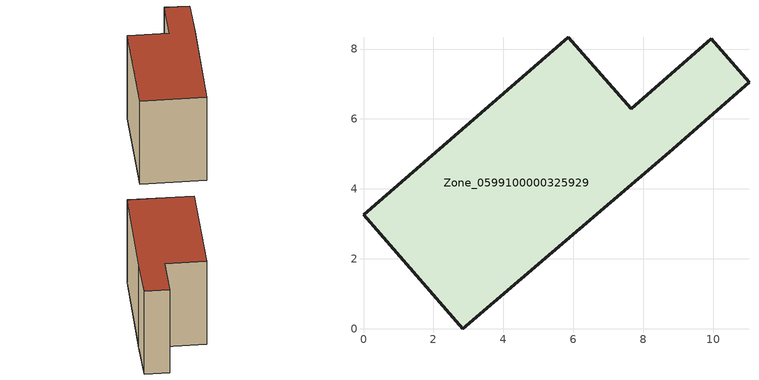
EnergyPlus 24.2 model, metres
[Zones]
Zone_0599100000325929
 floor ground (C_G): 0,3.26 5.86,8.34 7.65,6.29 9.94,8.3 11.02,7.05 8.74,5.05 2.84,0 z0
 wall outside (C_F): 5.86,8.34 0,3.26 2.84,0 8.74,5.05 11.02,7.05 9.94,8.3 7.65,6.29 5.86,8.34 z0:6.34
 roof outside (C_R): 8.74,5.05 11.02,7.05 9.94,8.3 7.65,6.29 5.86,8.34 0,3.26 2.84,0 z6.34
[BUILDING]
Pand.0599100000325929: North Axis=0; Terrain=City; Loads Convergence Tolerance Value=0.04; Temperature Convergence Tolerance Value=0.4; Solar Distribution=FullExterior; Maximum Number of Warmup Days=25; Minimum Number of Warmup Days=1
[Site:Location]
Rotterdam.The.Hague.AP_ZH_NLD Design_Conditions: Latitude=51.96; Longitude=4.45; Time Zone=1; Elevation=-4.5
[SITE:GROUNDTEMPERATURE:BUILDINGSURFACE]
18, 18, 18, 18, 18, 18, 18, 18, 18, 18, 18, 18
[MATERIAL] Thermal Absorptance=0.9; Solar Absorptance=0.7; Visible Absorptance=0.7
Name | Roughness | Thickness | Conductivity | Density | Specific Heat
G.TI.1946 | MediumSmooth | 0.15 | 1 | 540 | 1210
F.TI.1946 | Rough | 0.3 | 0.857143 | 1920 | 840
R.TI.1946 | MediumRough | 0.2 | 0.1 | 1500 | 1000
[CONSTRUCTION]
C_G: G.TI.1946
C_F: F.TI.1946
C_R: R.TI.1946
[ZONE]
Zone_0599100000325929: Type=1; Multiplier=1; Ceiling Height=Autocalculate; Volume=Autocalculate; Floor Area=autocalculate; Part of Total Floor Area=Yes
[ZONEINFILTRATION:DESIGNFLOWRATE]
Infil_Zone_0599100000325929: Zone or ZoneList or Space or SpaceList=Zone_0599100000325929; Schedule=AlwaysOn; Design Flow Rate Calculation Method=Flow/Area; Flow Rate per Floor Area=0.003; Constant Term Coefficient=1; Temperature Term Coefficient=0; Velocity Term Coefficient=0; Velocity Squared Term Coefficient=0
[HVACTEMPLATE:ZONE:IDEALLOADSAIRSYSTEM]
Zone_0599100000325929: Maximum Heating Supply Air Temperature=50; Minimum Cooling Supply Air Temperature=13; Maximum Heating Supply Air Humidity Ratio=0.0156; Minimum Cooling Supply Air Humidity Ratio=0.0077; Heating Limit=NoLimit; Cooling Limit=NoLimit; Dehumidification Control Type=ConstantSensibleHeatRatio; Cooling Sensible Heat Ratio=0.7; Dehumidification Setpoint=60; Humidification Control Type=None; Humidification Setpoint=30; Outdoor Air Method=None; Outdoor Air Flow Rate per Person=0.00944; Outdoor Air Flow Rate per Zone Floor Area=0; Outdoor Air Flow Rate per Zone=0; Demand Controlled Ventilation Type=None; Outdoor Air Economizer Type=NoEconomizer; Heat Recovery Type=None; Sensible Heat Recovery Effectiveness=0.7; Latent Heat Recovery Effectiveness=0.65
[ZONECONTROL:THERMOSTAT]
ThermostatControl_Zone_0599100000325929: Zone or ZoneList=Zone_0599100000325929; Control Type Schedule=DualSetpointControlType; Control 1=Thermostat_Zone_0599100000325929; Temperature Difference Between Cutout And Setpoint=0
[THERMOSTATSETPOINT:DUALSETPOINT]
Thermostat_Zone_0599100000325929: Heating Setpoint Temperature Schedule=HeatingSetpoint_Zone_0599100000325929; Cooling Setpoint Temperature Schedule=CoolingSetpoint_Zone_0599100000325929
[SCHEDULE:COMPACT]
HeatingSetpoint_Zone_0599100000325929: Through: 12/31, For: AllDays, Until: 24:00, 21
CoolingSetpoint_Zone_0599100000325929: Through: 12/31, For: AllDays, Until: 24:00, 24
DualSetpointControlType: Through: 12/31, For: AllDays, Until: 24:00, 4
AlwaysOn: Through: 12/31, For: AllDays, Until: 24:00, 1
